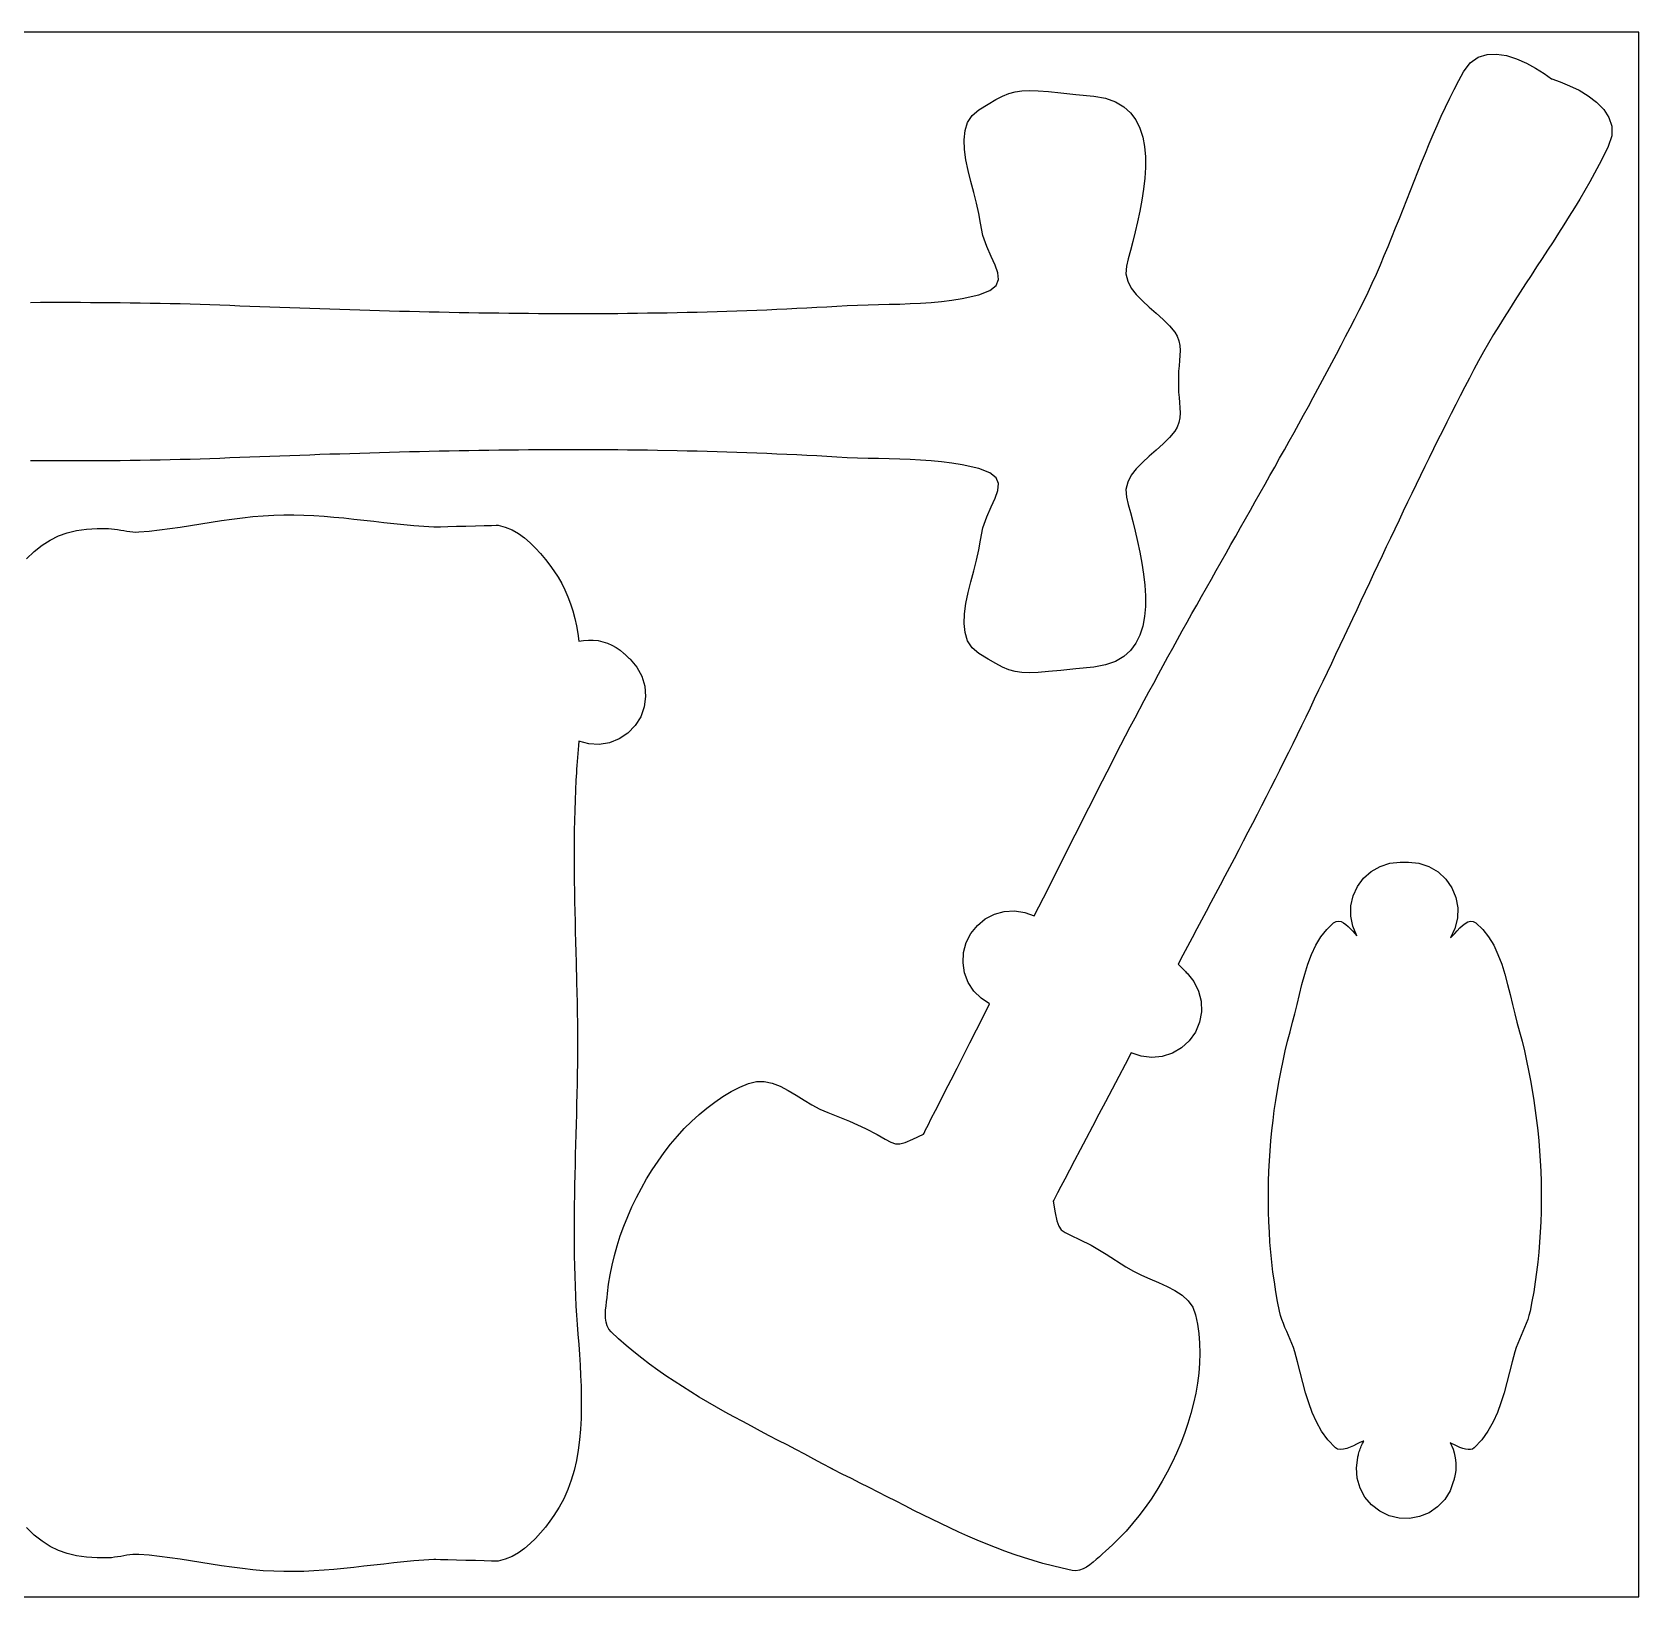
# Model space of a CAD drawing. Header units: millimetres. Extents: x -651 to 0, y 0 to 317.
# Drawn here: x -325.5 to 0, y 0 to 317 of the extents above; entities that cross this region are included whole.
import ezdxf

# ---------------------------------------------------------------- set-up
doc = ezdxf.new("R2010")
doc.units = ezdxf.units.MM
doc.layers.get('0').update_dxf_attribs({"linetype": 'CONTINUOUS'})

msp = doc.modelspace()

# ---------------------------------------------------------------- linework, layer by layer
for points in [[(0, 0), (0, 317), (-651, 317), (-651, 0)], [(-91.68, 126.52), (-91.49, 126.33), (-90.15, 124.66), (-89.2, 122.74), (-88.68, 120.66), (-88.61, 118.52), (-89.01, 116.41), (-89.84, 114.43), (-91.07, 112.68), (-92.65, 111.24), (-94.5, 110.16), (-96.54, 109.5), (-98.68, 109.29), (-100.8, 109.53), (-102.83, 110.23), (-104.08, 107.85), (-105.38, 105.39), (-106.71, 102.86), (-108.05, 100.31), (-109.39, 97.78), (-110.7, 95.28), (-111.97, 92.87), (-113.18, 90.56), (-114.32, 88.4), (-115.36, 86.42), (-116.29, 84.65), (-117.1, 83.12), (-117.75, 81.88), (-118.24, 80.94), (-118.54, 80.36), (-118.65, 80.15), (-118.23, 77.81), (-117.9, 76.19), (-117.53, 75.11), (-117.01, 74.38), (-116.21, 73.82), (-115.02, 73.24), (-113.32, 72.43), (-110.98, 71.23), (-107.89, 69.43), (-103.92, 66.86), (-102.41, 65.96), (-100.76, 65.15), (-99.04, 64.4), (-97.29, 63.66), (-95.58, 62.89), (-93.98, 62.06), (-92.54, 61.11), (-91.32, 60), (-90.38, 58.71), (-89.79, 57.17), (-89.41, 55.27), (-89.14, 53.34), (-88.98, 51.37), (-88.93, 49.38), (-88.99, 47.37), (-89.15, 45.34), (-89.41, 43.3), (-89.76, 41.25), (-90.2, 39.21), (-90.74, 37.17), (-91.35, 35.13), (-92.04, 33.11), (-92.81, 31.11), (-93.66, 29.14), (-94.57, 27.2), (-95.54, 25.29), (-96.58, 23.42), (-97.68, 21.59), (-98.82, 19.82), (-100.02, 18.1), (-101.27, 16.44), (-102.56, 14.85), (-103.88, 13.33), (-105.25, 11.89), (-106.64, 10.53), (-108.06, 9.25), (-108.66, 8.71), (-109.28, 8.14), (-109.91, 7.56), (-110.56, 7), (-111.23, 6.48), (-111.91, 6.02), (-112.61, 5.65), (-113.33, 5.41), (-114.07, 5.3), (-114.82, 5.36), (-116.83, 5.79), (-118.81, 6.26), (-120.77, 6.79), (-122.72, 7.35), (-124.64, 7.96), (-126.56, 8.6), (-128.45, 9.28), (-130.33, 9.99), (-132.2, 10.74), (-134.06, 11.51), (-135.91, 12.31), (-137.75, 13.13), (-139.58, 13.98), (-141.41, 14.84), (-143.23, 15.72), (-145.04, 16.62), (-146.85, 17.52), (-148.66, 18.44), (-150.47, 19.36), (-152.28, 20.28), (-154.09, 21.21), (-155.9, 22.14), (-157.72, 23.06), (-159.54, 23.98), (-161.37, 24.89), (-163.2, 25.79), (-163.24, 25.81), (-163.27, 25.83), (-163.31, 25.85), (-163.35, 25.87), (-163.39, 25.89), (-163.42, 25.91), (-163.46, 25.92), (-163.5, 25.95), (-163.54, 25.96), (-163.57, 25.98), (-165.37, 26.96), (-167.17, 27.92), (-168.97, 28.88), (-170.77, 29.83), (-172.57, 30.77), (-174.38, 31.71), (-176.18, 32.65), (-177.97, 33.6), (-179.77, 34.55), (-181.55, 35.5), (-183.33, 36.47), (-185.1, 37.44), (-186.86, 38.44), (-188.61, 39.44), (-190.34, 40.47), (-192.06, 41.52), (-193.76, 42.59), (-195.45, 43.68), (-197.12, 44.81), (-198.77, 45.96), (-200.4, 47.15), (-202.01, 48.37), (-203.6, 49.63), (-205.16, 50.93), (-206.69, 52.28), (-208.2, 53.67), (-208.68, 54.25), (-209.02, 54.91), (-209.24, 55.64), (-209.34, 56.43), (-209.36, 57.25), (-209.32, 58.09), (-209.24, 58.95), (-209.13, 59.8), (-209.02, 60.63), (-208.93, 61.43), (-208.71, 63.33), (-208.4, 65.25), (-208.01, 67.2), (-207.53, 69.16), (-206.98, 71.13), (-206.35, 73.11), (-205.64, 75.08), (-204.85, 77.04), (-204, 78.99), (-203.07, 80.91), (-202.08, 82.81), (-201.02, 84.68), (-199.89, 86.51), (-198.7, 88.29), (-197.46, 90.02), (-196.15, 91.7), (-194.79, 93.32), (-193.38, 94.86), (-191.91, 96.33), (-190.4, 97.72), (-188.83, 99.02), (-187.22, 100.23), (-185.57, 101.34), (-183.87, 102.35), (-182.14, 103.25), (-180.37, 104.03), (-178.77, 104.43), (-177.18, 104.42), (-175.57, 104.06), (-173.96, 103.43), (-172.35, 102.61), (-170.74, 101.66), (-169.13, 100.66), (-167.52, 99.68), (-165.91, 98.8), (-164.3, 98.1), (-159.91, 96.35), (-156.65, 94.86), (-154.32, 93.64), (-152.68, 92.72), (-151.51, 92.09), (-150.6, 91.76), (-149.7, 91.76), (-148.61, 92.08), (-147.1, 92.74), (-144.94, 93.75), (-144.82, 93.97), (-144.51, 94.59), (-144, 95.58), (-143.34, 96.89), (-142.52, 98.5), (-141.57, 100.36), (-140.5, 102.45), (-139.35, 104.72), (-138.12, 107.13), (-136.84, 109.66), (-135.52, 112.25), (-134.18, 114.88), (-132.84, 117.52), (-131.53, 120.11), (-133.26, 121.26), (-134.72, 122.73), (-135.85, 124.48), (-136.59, 126.43), (-136.91, 128.48), (-136.8, 130.56), (-136.26, 132.56), (-135.32, 134.42), (-134.01, 136.04), (-132.4, 137.35), (-130.55, 138.31), (-128.55, 138.85), (-126.47, 138.98), (-124.42, 138.67), (-122.47, 137.94), (-121.54, 139.77), (-120.62, 141.59), (-119.7, 143.42), (-118.78, 145.25), (-117.87, 147.08), (-116.95, 148.91), (-116.03, 150.74), (-115.11, 152.57), (-114.2, 154.39), (-113.28, 156.22), (-112.36, 158.05), (-111.44, 159.88), (-110.51, 161.7), (-109.59, 163.53), (-108.66, 165.35), (-107.73, 167.17), (-106.8, 168.99), (-105.86, 170.81), (-104.92, 172.63), (-103.98, 174.45), (-103.03, 176.26), (-102.07, 178.07), (-100.19, 181.61), (-99.24, 183.37), (-98.29, 185.14), (-97.33, 186.9), (-96.37, 188.66), (-95.4, 190.42), (-94.44, 192.17), (-93.47, 193.93), (-92.49, 195.69), (-91.52, 197.44), (-90.54, 199.19), (-89.56, 200.94), (-88.57, 202.69), (-87.59, 204.44), (-86.6, 206.19), (-85.62, 207.93), (-84.63, 209.68), (-83.64, 211.43), (-82.65, 213.17), (-81.66, 214.92), (-80.67, 216.67), (-79.68, 218.41), (-78.7, 220.16), (-77.71, 221.91), (-76.72, 223.66), (-75.73, 225.4), (-74.75, 227.16), (-73.77, 228.9), (-72.79, 230.66), (-71.81, 232.41), (-70.83, 234.16), (-69.86, 235.92), (-68.89, 237.67), (-67.92, 239.43), (-66.96, 241.19), (-66, 242.95), (-65.04, 244.71), (-64.09, 246.48), (-63.14, 248.24), (-62.2, 250.01), (-61.26, 251.78), (-60.33, 253.56), (-59.4, 255.33), (-58.47, 257.11), (-57.55, 258.89), (-56.64, 260.68), (-55.74, 262.49), (-54.86, 264.31), (-54.01, 266.15), (-53.18, 268), (-52.37, 269.86), (-51.58, 271.72), (-50.8, 273.6), (-50.03, 275.48), (-49.27, 277.37), (-48.52, 279.26), (-47.77, 281.15), (-47.03, 283.05), (-46.28, 284.95), (-45.53, 286.84), (-44.78, 288.73), (-44.02, 290.62), (-43.25, 292.5), (-42.47, 294.38), (-41.68, 296.24), (-40.86, 298.1), (-40.03, 299.95), (-39.18, 301.78), (-38.3, 303.61), (-37.4, 305.41), (-36.46, 307.21), (-35.5, 308.98), (-34.16, 310.78), (-32.55, 311.92), (-30.76, 312.49), (-28.82, 312.57), (-26.81, 312.25), (-24.78, 311.61), (-22.79, 310.73), (-20.91, 309.71), (-19.18, 308.62), (-17.68, 307.55), (-17.68, 307.55), (-17.68, 307.55), (-17.67, 307.55), (-17.67, 307.55), (-17.67, 307.55), (-17.67, 307.54), (-17.66, 307.54), (-15.93, 306.93), (-14.04, 306.15), (-12.12, 305.21), (-10.25, 304.09), (-8.56, 302.81), (-7.13, 301.35), (-6.08, 299.73), (-5.5, 297.93), (-5.51, 295.96), (-6.2, 293.82), (-7.09, 292.01), (-8.02, 290.21), (-8.97, 288.43), (-9.95, 286.66), (-10.96, 284.91), (-11.98, 283.16), (-13.03, 281.42), (-14.09, 279.7), (-15.17, 277.97), (-16.27, 276.26), (-17.37, 274.55), (-18.48, 272.84), (-19.59, 271.14), (-20.71, 269.44), (-21.83, 267.73), (-22.94, 266.03), (-24.05, 264.32), (-25.15, 262.61), (-26.24, 260.9), (-27.32, 259.18), (-28.39, 257.45), (-29.44, 255.71), (-30.47, 253.97), (-31.47, 252.21), (-32.46, 250.44), (-33.41, 248.66), (-34.34, 246.89), (-35.27, 245.11), (-36.18, 243.33), (-37.1, 241.54), (-38.01, 239.75), (-38.91, 237.97), (-39.81, 236.17), (-40.7, 234.38), (-41.6, 232.58), (-42.48, 230.78), (-43.36, 228.98), (-44.24, 227.18), (-45.12, 225.37), (-45.99, 223.56), (-46.86, 221.76), (-47.73, 219.95), (-48.59, 218.14), (-49.45, 216.33), (-50.32, 214.51), (-51.17, 212.7), (-52.03, 210.88), (-52.89, 209.07), (-53.74, 207.25), (-54.6, 205.44), (-55.45, 203.62), (-56.31, 201.8), (-57.16, 199.99), (-58.02, 198.17), (-59.72, 194.54), (-60.58, 192.73), (-61.44, 190.91), (-62.3, 189.1), (-63.16, 187.28), (-64.02, 185.47), (-64.88, 183.66), (-65.75, 181.85), (-66.62, 180.04), (-67.49, 178.24), (-68.37, 176.43), (-69.25, 174.63), (-70.13, 172.83), (-71.01, 171.03), (-71.9, 169.23), (-72.79, 167.44), (-73.69, 165.64), (-74.6, 163.85), (-75.51, 162.06), (-76.42, 160.26), (-77.35, 158.47), (-78.27, 156.68), (-79.2, 154.9), (-80.13, 153.11), (-81.06, 151.33), (-82, 149.54), (-82.94, 147.76), (-83.88, 145.98), (-84.83, 144.2), (-85.77, 142.43), (-86.72, 140.65), (-87.67, 138.87), (-88.61, 137.09), (-89.56, 135.31), (-90.51, 133.54), (-91.46, 131.76), (-92.4, 129.98), (-93.35, 128.2), (-93.17, 128.02), (-92.79, 127.64), (-92.61, 127.46), (-92.42, 127.27), (-92.23, 127.08), (-92.05, 126.89), (-91.86, 126.71)], [(-55.85, 31.29), (-55.71, 31.55), (-55.73, 31.54), (-55.76, 31.54), (-55.78, 31.53), (-55.8, 31.53), (-55.82, 31.53), (-55.85, 31.52), (-55.87, 31.52), (-55.89, 31.51), (-55.91, 31.51), (-55.93, 31.5), (-56.21, 31.4), (-56.64, 31.19), (-57.18, 30.93), (-57.81, 30.63), (-58.49, 30.33), (-59.18, 30.08), (-59.87, 29.9), (-60.5, 29.83), (-61.05, 29.91), (-61.49, 30.17), (-63, 31.82), (-64.26, 33.58), (-65.3, 35.43), (-66.17, 37.35), (-66.89, 39.33), (-67.52, 41.35), (-68.07, 43.42), (-68.6, 45.5), (-69.14, 47.59), (-69.71, 49.67), (-69.98, 50.51), (-70.29, 51.33), (-70.63, 52.14), (-70.98, 52.95), (-71.33, 53.75), (-71.69, 54.56), (-72.02, 55.37), (-72.32, 56.19), (-72.58, 57.03), (-72.79, 57.87), (-73.18, 59.83), (-73.53, 61.81), (-73.84, 63.8), (-74.12, 65.8), (-74.36, 67.81), (-74.56, 69.83), (-74.73, 71.86), (-74.86, 73.9), (-74.96, 75.95), (-75.03, 78), (-75.06, 80.06), (-75.05, 82.12), (-75.02, 84.18), (-74.95, 86.24), (-74.85, 88.31), (-74.71, 90.37), (-74.54, 92.42), (-74.34, 94.47), (-74.11, 96.52), (-73.85, 98.56), (-73.55, 100.59), (-73.23, 102.62), (-72.88, 104.63), (-72.49, 106.63), (-72.08, 108.61), (-71.64, 110.59), (-71.17, 112.55), (-70.67, 114.49), (-70.14, 116.41), (-69.68, 118.15), (-69.23, 120.04), (-68.76, 122.03), (-68.26, 124.07), (-67.69, 126.13), (-67.05, 128.17), (-66.3, 130.14), (-65.43, 132), (-64.4, 133.71), (-63.21, 135.23), (-61.83, 136.52), (-61.32, 136.81), (-60.82, 136.89), (-60.33, 136.81), (-59.84, 136.58), (-59.36, 136.24), (-58.88, 135.83), (-58.42, 135.36), (-57.97, 134.87), (-57.54, 134.4), (-57.12, 133.95), (-57.94, 135.86), (-58.35, 137.9), (-58.32, 139.97), (-57.87, 142), (-57.02, 143.89), (-55.78, 145.57), (-54.23, 146.95), (-52.43, 147.98), (-50.46, 148.62), (-48.39, 148.84), (-46.66, 148.84), (-44.55, 148.61), (-42.53, 147.94), (-40.69, 146.86), (-39.13, 145.41), (-37.91, 143.67), (-37.08, 141.71), (-36.69, 139.62), (-36.75, 137.5), (-37.26, 135.43), (-38.19, 133.52), (-37.74, 133.93), (-37.27, 134.42), (-36.78, 134.96), (-36.28, 135.51), (-35.76, 136.01), (-35.22, 136.44), (-34.68, 136.74), (-34.13, 136.88), (-33.57, 136.82), (-33.01, 136.52), (-31.63, 135.23), (-30.43, 133.71), (-29.41, 132), (-28.54, 130.14), (-27.79, 128.17), (-27.14, 126.13), (-26.58, 124.07), (-26.07, 122.03), (-25.61, 120.04), (-25.15, 118.15), (-24.7, 116.41), (-24.17, 114.49), (-23.67, 112.55), (-23.2, 110.59), (-22.75, 108.61), (-22.34, 106.63), (-21.96, 104.63), (-21.61, 102.62), (-21.28, 100.59), (-20.99, 98.56), (-20.72, 96.52), (-20.49, 94.47), (-20.29, 92.42), (-20.13, 90.37), (-19.99, 88.31), (-19.89, 86.24), (-19.82, 84.18), (-19.78, 82.12), (-19.78, 80.06), (-19.81, 78), (-19.87, 75.95), (-19.97, 73.9), (-20.11, 71.86), (-20.28, 69.83), (-20.48, 67.81), (-20.72, 65.8), (-21, 63.8), (-21.31, 61.81), (-21.66, 59.83), (-22.05, 57.87), (-22.26, 57.03), (-22.52, 56.19), (-22.82, 55.37), (-23.15, 54.56), (-23.5, 53.75), (-23.85, 52.95), (-24.21, 52.14), (-24.54, 51.33), (-24.85, 50.51), (-25.12, 49.67), (-25.7, 47.59), (-26.23, 45.5), (-26.76, 43.42), (-27.32, 41.35), (-27.94, 39.33), (-28.67, 37.35), (-29.54, 35.43), (-30.58, 33.58), (-31.83, 31.82), (-33.34, 30.17), (-33.69, 29.94), (-34.11, 29.84), (-34.6, 29.84), (-35.13, 29.93), (-35.68, 30.09), (-36.25, 30.29), (-36.8, 30.52), (-37.33, 30.77), (-37.81, 31.01), (-38.24, 31.22), (-37.92, 30.56), (-37.65, 29.89), (-37.43, 29.19), (-37.26, 28.49), (-37.14, 27.77), (-37.08, 27.04), (-37.07, 26.31), (-37.11, 25.59), (-37.21, 24.87), (-37.35, 24.15), (-37.37, 24.09), (-37.39, 24.02), (-37.4, 23.95), (-37.42, 23.88), (-37.44, 23.82), (-37.45, 23.75), (-37.47, 23.68), (-37.48, 23.61), (-37.5, 23.55), (-37.52, 23.48), (-38.22, 21.51), (-39.32, 19.73), (-40.76, 18.22), (-42.49, 17.04), (-44.43, 16.25), (-46.48, 15.87), (-48.57, 15.94), (-50.6, 16.43), (-52.49, 17.34), (-54.14, 18.62), (-55.49, 20.21), (-56.48, 22.05), (-57.07, 24.06), (-57.23, 26.14), (-56.95, 28.22), (-56.93, 28.28), (-56.91, 28.35), (-56.9, 28.42), (-56.88, 28.49), (-56.87, 28.55), (-56.85, 28.62), (-56.83, 28.69), (-56.82, 28.75), (-56.8, 28.82), (-56.78, 28.89), (-56.71, 29.17), (-56.63, 29.44), (-56.54, 29.72), (-56.45, 29.99), (-56.34, 30.26), (-56.23, 30.52), (-56.11, 30.78), (-55.99, 31.04)]]:
    msp.add_lwpolyline(points, close=True)
for points in [[(-325.82, 262.26), (-323.81, 262.27), (-321.78, 262.27), (-317.74, 262.27), (-315.72, 262.27), (-313.7, 262.26), (-311.68, 262.24), (-309.66, 262.23), (-307.64, 262.21), (-305.62, 262.18), (-303.6, 262.15), (-301.59, 262.12), (-299.57, 262.08), (-297.55, 262.04), (-295.53, 261.99), (-293.51, 261.93), (-291.49, 261.87), (-289.47, 261.81), (-287.46, 261.74), (-285.44, 261.66), (-283.41, 261.58), (-281.38, 261.5), (-279.35, 261.43), (-277.32, 261.35), (-275.3, 261.27), (-273.27, 261.2), (-271.25, 261.13), (-269.23, 261.06), (-267.21, 260.99), (-265.18, 260.92), (-263.17, 260.85), (-261.15, 260.79), (-259.13, 260.73), (-257.12, 260.67), (-255.1, 260.61), (-253.09, 260.55), (-251.07, 260.5), (-249.06, 260.45), (-247.05, 260.4), (-245.04, 260.35), (-243.03, 260.31), (-241.01, 260.27), (-239, 260.23), (-237, 260.19), (-234.98, 260.16), (-232.98, 260.13), (-230.97, 260.1), (-228.96, 260.08), (-226.95, 260.06), (-224.94, 260.04), (-222.93, 260.02), (-220.93, 260.01), (-218.92, 260), (-216.91, 260), (-214.9, 260), (-212.89, 260), (-210.89, 260.01), (-208.88, 260.02), (-206.87, 260.03), (-204.86, 260.05), (-202.85, 260.07), (-200.84, 260.1), (-198.83, 260.13), (-196.82, 260.16), (-194.8, 260.2), (-192.79, 260.25), (-190.78, 260.3), (-188.77, 260.35), (-186.75, 260.41), (-184.74, 260.47), (-182.72, 260.54), (-180.71, 260.61), (-178.69, 260.69), (-176.67, 260.77), (-174.65, 260.86), (-172.63, 260.95), (-170.6, 261.05), (-168.58, 261.15), (-166.56, 261.26), (-164.53, 261.37), (-162.5, 261.49), (-160.39, 261.6), (-158.26, 261.68), (-156.14, 261.75), (-154.01, 261.8), (-151.88, 261.86), (-149.75, 261.92), (-147.63, 262), (-145.51, 262.11), (-143.39, 262.26), (-141.28, 262.46), (-139.18, 262.71), (-137.08, 263.03), (-133.7, 263.77), (-131.46, 264.65), (-130.19, 265.67), (-129.7, 266.86), (-129.83, 268.23), (-130.39, 269.79), (-131.21, 271.57), (-132.1, 273.56), (-132.89, 275.79), (-133.4, 278.28), (-133.72, 280.25), (-134.19, 282.34), (-134.74, 284.51), (-135.32, 286.72), (-135.87, 288.94), (-136.32, 291.11), (-136.62, 293.21), (-136.7, 295.2), (-136.51, 297.04), (-135.99, 298.69), (-135.06, 300.11), (-133.68, 301.27), (-131.84, 302.4), (-130.27, 303.32), (-128.89, 304.03), (-127.61, 304.55), (-126.34, 304.91), (-124.99, 305.11), (-123.49, 305.17), (-121.72, 305.11), (-119.62, 304.95), (-117.09, 304.7), (-114.05, 304.38), (-110.4, 304.01), (-108.03, 303.6), (-106.02, 302.88), (-104.35, 301.89), (-102.98, 300.66), (-101.9, 299.21), (-101.08, 297.56), (-100.49, 295.75), (-100.12, 293.8), (-99.95, 291.75), (-99.93, 289.6), (-100.07, 287.4), (-100.32, 285.18), (-100.66, 282.95), (-101.08, 280.74), (-101.55, 278.59), (-102.04, 276.52), (-102.54, 274.56), (-103.01, 272.73), (-103.43, 271.06), (-103.79, 269.58), (-103.9, 268.01), (-103.56, 266.55), (-102.83, 265.16), (-101.81, 263.83), (-100.58, 262.55), (-99.21, 261.29), (-97.79, 260.05), (-96.39, 258.8), (-95.1, 257.53), (-94, 256.23), (-93.5, 255.39), (-93.18, 254.48), (-93.01, 253.53), (-92.95, 252.53), (-92.97, 251.5), (-93.04, 250.45), (-93.14, 249.4), (-93.23, 248.34), (-93.27, 247.31), (-93.25, 246.3), (-93.25, 246.09), (-93.27, 245.08), (-93.23, 244.04), (-93.14, 242.99), (-93.04, 241.94), (-92.97, 240.89), (-92.95, 239.86), (-93.01, 238.86), (-93.18, 237.9), (-93.5, 237), (-94, 236.16), (-95.1, 234.85), (-96.39, 233.58), (-97.79, 232.34), (-99.21, 231.1), (-100.58, 229.84), (-101.81, 228.56), (-102.83, 227.23), (-103.56, 225.84), (-103.9, 224.37), (-103.79, 222.81), (-103.43, 221.33), (-103.01, 219.66), (-102.54, 217.83), (-102.04, 215.87), (-101.55, 213.8), (-101.08, 211.65), (-100.66, 209.44), (-100.32, 207.21), (-100.07, 204.98), (-99.93, 202.78), (-99.95, 200.64), (-100.12, 198.59), (-100.49, 196.64), (-101.08, 194.83), (-101.9, 193.18), (-102.98, 191.73), (-104.35, 190.49), (-106.02, 189.51), (-108.03, 188.79), (-110.4, 188.38), (-114.05, 188), (-117.09, 187.68), (-119.62, 187.44), (-121.72, 187.27), (-123.49, 187.22), (-124.99, 187.28), (-126.34, 187.48), (-127.61, 187.84), (-128.89, 188.36), (-130.27, 189.07), (-131.84, 189.98), (-133.68, 191.12), (-135.06, 192.28), (-135.99, 193.7), (-136.51, 195.34), (-136.7, 197.18), (-136.62, 199.17), (-136.32, 201.28), (-135.87, 203.45), (-135.32, 205.66), (-134.74, 207.88), (-134.19, 210.04), (-133.72, 212.13), (-133.4, 214.11), (-132.89, 216.6), (-132.1, 218.83), (-131.21, 220.82), (-130.39, 222.59), (-129.83, 224.16), (-129.7, 225.53), (-130.19, 226.72), (-131.46, 227.74), (-133.7, 228.62), (-137.08, 229.36), (-139.18, 229.68), (-141.28, 229.93), (-143.39, 230.13), (-145.51, 230.28), (-147.63, 230.39), (-149.75, 230.47), (-151.88, 230.53), (-154.01, 230.59), (-156.14, 230.64), (-158.26, 230.7), (-160.39, 230.79), (-162.5, 230.9), (-164.53, 231.02), (-166.56, 231.13), (-168.58, 231.24), (-170.6, 231.34), (-172.63, 231.44), (-174.65, 231.53), (-176.67, 231.62), (-178.69, 231.7), (-180.71, 231.78), (-182.72, 231.85), (-184.74, 231.92), (-186.75, 231.98), (-188.77, 232.04), (-190.78, 232.09), (-192.79, 232.14), (-194.8, 232.19), (-198.83, 232.26), (-200.84, 232.29), (-202.85, 232.31), (-204.86, 232.34), (-206.87, 232.36), (-208.88, 232.37), (-210.89, 232.38), (-212.89, 232.39), (-214.9, 232.39), (-216.91, 232.39), (-218.92, 232.39), (-220.93, 232.38), (-222.93, 232.37), (-224.94, 232.35), (-226.95, 232.33), (-228.96, 232.31), (-230.97, 232.29), (-232.98, 232.26), (-234.98, 232.23), (-237, 232.2), (-239, 232.16), (-241.01, 232.12), (-243.03, 232.08), (-245.04, 232.04), (-247.05, 231.99), (-249.06, 231.94), (-251.07, 231.89), (-253.09, 231.84), (-255.1, 231.78), (-257.12, 231.72), (-259.13, 231.66), (-261.15, 231.6), (-263.17, 231.53), (-265.18, 231.47), (-267.21, 231.4), (-269.23, 231.33), (-271.25, 231.26), (-273.27, 231.19), (-277.32, 231.04), (-279.35, 230.96), (-281.38, 230.89), (-283.41, 230.81), (-285.44, 230.73), (-287.46, 230.65), (-289.47, 230.58), (-291.49, 230.51), (-293.51, 230.45), (-295.53, 230.4), (-297.55, 230.35), (-299.57, 230.31), (-301.59, 230.27), (-303.6, 230.24), (-305.62, 230.21), (-307.64, 230.18), (-309.66, 230.16), (-311.68, 230.15), (-313.7, 230.13), (-315.72, 230.12), (-317.74, 230.12), (-319.76, 230.12), (-321.78, 230.12), (-323.81, 230.12), (-325.82, 230.13)], [(-326.65, 210.3), (-325.08, 211.81), (-323.49, 213.07), (-321.86, 214.11), (-320.16, 214.93), (-318.38, 215.56), (-316.49, 216.01), (-314.49, 216.29), (-312.34, 216.43), (-310.02, 216.43), (-309.41, 216.39), (-308.79, 216.32), (-308.18, 216.23), (-307.56, 216.12), (-306.95, 216.02), (-306.34, 215.91), (-305.73, 215.82), (-305.11, 215.76), (-304.5, 215.73), (-303.88, 215.74), (-301.79, 215.92), (-299.69, 216.14), (-297.6, 216.41), (-295.5, 216.71), (-293.41, 217.03), (-291.31, 217.36), (-289.22, 217.7), (-287.12, 218.03), (-285.01, 218.33), (-282.91, 218.61), (-280.8, 218.85), (-278.68, 219.04), (-276.56, 219.16), (-274.51, 219.22), (-272.47, 219.21), (-270.43, 219.16), (-268.4, 219.06), (-266.37, 218.93), (-264.35, 218.76), (-262.33, 218.57), (-260.31, 218.36), (-258.29, 218.14), (-256.27, 217.91), (-254.25, 217.68), (-252.23, 217.46), (-250.2, 217.25), (-248.18, 217.06), (-246.15, 216.9), (-244.11, 216.77), (-243.74, 216.78), (-242.75, 216.8), (-241.29, 216.84), (-239.53, 216.89), (-237.61, 216.94), (-235.69, 216.99), (-233.93, 217.04), (-232.47, 217.08), (-231.48, 217.1), (-231.12, 217.11), (-229.65, 216.72), (-228.26, 216.14), (-226.96, 215.41), (-225.74, 214.53), (-224.59, 213.55), (-223.5, 212.48), (-222.49, 211.35), (-221.53, 210.19), (-220.63, 209.01), (-219.78, 207.84), (-218.96, 206.61), (-218.22, 205.33), (-217.55, 203.99), (-216.96, 202.61), (-216.44, 201.19), (-215.98, 199.73), (-215.59, 198.24), (-215.25, 196.72), (-214.97, 195.16), (-214.74, 193.59), (-213.78, 193.76), (-212.8, 193.85), (-211.81, 193.83), (-210.84, 193.72), (-209.88, 193.51), (-208.94, 193.21), (-208.04, 192.82), (-207.18, 192.34), (-206.38, 191.78), (-205.63, 191.15), (-205.5, 191.03), (-205.37, 190.91), (-205.25, 190.79), (-205.12, 190.67), (-205, 190.56), (-204.87, 190.44), (-204.75, 190.32), (-204.62, 190.2), (-204.49, 190.08), (-204.37, 189.97), (-202.99, 188.36), (-201.97, 186.51), (-201.37, 184.48), (-201.21, 182.38), (-201.5, 180.28), (-202.21, 178.29), (-203.33, 176.5), (-204.81, 174.99), (-206.56, 173.81), (-208.53, 173.03), (-210.61, 172.69), (-212.72, 172.79), (-214.76, 173.33), (-214.83, 172.49), (-214.89, 171.67), (-214.95, 170.85), (-215.01, 170.04), (-215.07, 169.25), (-215.13, 168.46), (-215.19, 167.68), (-215.24, 166.92), (-215.28, 166.17), (-215.33, 165.44), (-215.43, 163.4), (-215.52, 161.37), (-215.59, 159.33), (-215.64, 157.29), (-215.68, 155.24), (-215.7, 153.2), (-215.71, 151.15), (-215.71, 149.1), (-215.7, 147.05), (-215.68, 145), (-215.65, 142.95), (-215.61, 140.9), (-215.57, 138.84), (-215.52, 136.79), (-215.47, 134.73), (-215.42, 132.68), (-215.36, 130.63), (-215.31, 128.58), (-215.2, 124.48), (-215.15, 122.43), (-215.11, 120.39), (-215.06, 118.35), (-215.03, 116.31), (-215.01, 114.27), (-214.99, 112.23), (-214.99, 112.1), (-215.01, 110.06), (-215.03, 108.03), (-215.06, 105.99), (-215.11, 103.94), (-215.15, 101.9), (-215.2, 99.85), (-215.25, 97.81), (-215.31, 95.76), (-215.36, 93.7), (-215.42, 91.65), (-215.47, 89.6), (-215.52, 87.55), (-215.57, 85.49), (-215.61, 83.44), (-215.65, 81.38), (-215.68, 79.33), (-215.7, 77.28), (-215.71, 75.23), (-215.71, 73.18), (-215.7, 71.13), (-215.68, 69.09), (-215.64, 67.05), (-215.59, 65), (-215.52, 62.97), (-215.43, 60.93), (-215.33, 58.9), (-215.21, 57.07), (-215.08, 55.16), (-214.93, 53.19), (-214.78, 51.16), (-214.63, 49.08), (-214.49, 46.97), (-214.38, 44.82), (-214.29, 42.66), (-214.25, 40.48), (-214.25, 38.3), (-214.3, 36.12), (-214.42, 33.95), (-214.61, 31.81), (-214.89, 29.69), (-215.25, 27.62), (-215.71, 25.6), (-216.28, 23.63), (-216.96, 21.72), (-217.77, 19.89), (-218.7, 18.15), (-219.78, 16.49), (-220.63, 15.32), (-221.53, 14.15), (-222.49, 12.98), (-223.5, 11.85), (-224.59, 10.78), (-225.74, 9.8), (-226.96, 8.93), (-228.26, 8.19), (-229.65, 7.61), (-231.12, 7.22), (-231.48, 7.23), (-232.47, 7.26), (-233.93, 7.29), (-235.69, 7.34), (-237.61, 7.39), (-239.53, 7.44), (-241.29, 7.49), (-242.75, 7.53), (-243.74, 7.55), (-244.11, 7.56), (-246.15, 7.43), (-248.18, 7.27), (-250.2, 7.09), (-252.23, 6.88), (-254.25, 6.65), (-256.27, 6.43), (-258.29, 6.2), (-260.31, 5.97), (-262.33, 5.76), (-264.35, 5.57), (-266.37, 5.4), (-268.4, 5.27), (-270.43, 5.17), (-272.47, 5.12), (-274.51, 5.12), (-276.56, 5.18), (-278.68, 5.3), (-280.8, 5.48), (-282.91, 5.72), (-285.01, 6), (-287.12, 6.31), (-289.22, 6.63), (-291.31, 6.97), (-293.41, 7.3), (-295.5, 7.63), (-297.6, 7.93), (-299.69, 8.19), (-301.79, 8.42), (-303.88, 8.59), (-304.5, 8.6), (-305.11, 8.58), (-305.73, 8.51), (-306.34, 8.42), (-306.95, 8.32), (-307.56, 8.21), (-308.18, 8.1), (-308.79, 8.01), (-309.41, 7.94), (-310.02, 7.91), (-312.34, 7.91), (-314.49, 8.04), (-316.49, 8.32), (-318.38, 8.77), (-320.16, 9.4), (-321.86, 10.22), (-323.49, 11.26), (-325.08, 12.52), (-326.65, 14.03)]]:
    msp.add_lwpolyline(points)

doc.saveas('drawing.dxf')
